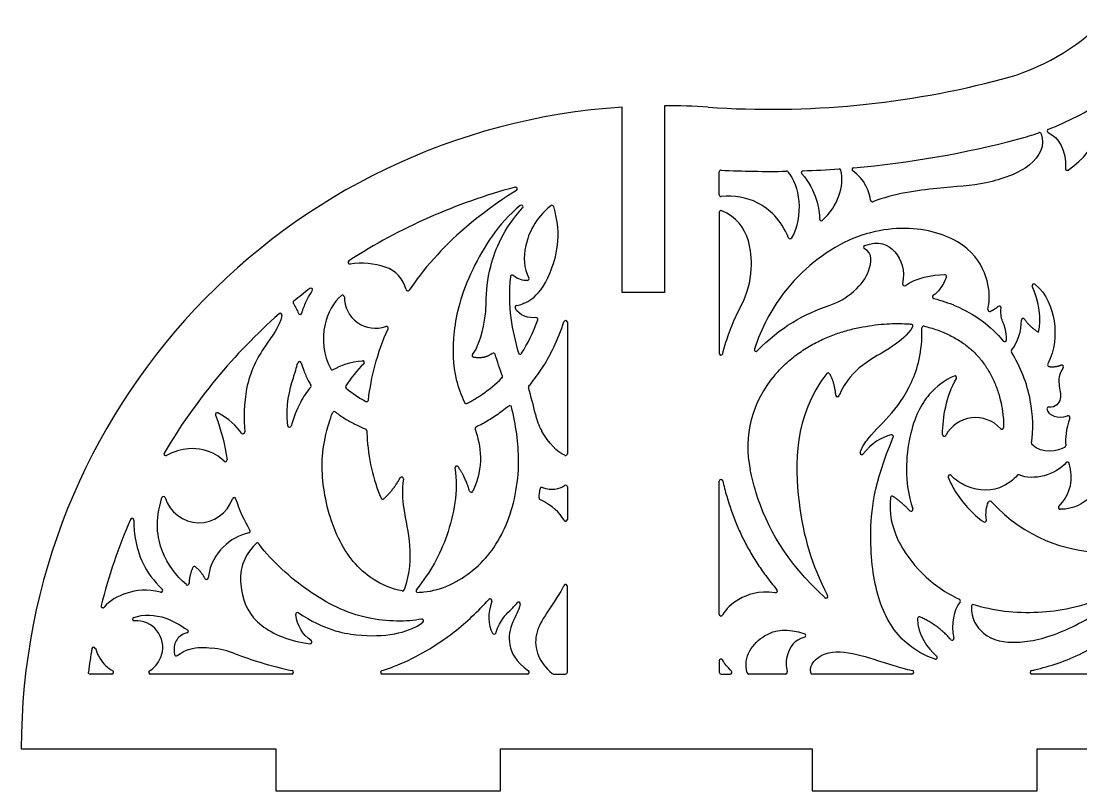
# Model space of a CAD drawing. Header units: millimetres. Extents: x -254 to 403, y -359 to 324.
# Drawn here: x -239.7 to -88.8, y -359 to -249.4 of the extents above; entities that cross this region are included whole.
import ezdxf

# ---------------------------------------------------------------- set-up
doc = ezdxf.new("R2010")
doc.units = ezdxf.units.MM
doc.header["$MEASUREMENT"] = 0
doc.layers.add('Layer 03', color=5, linetype='Continuous')

msp = doc.modelspace()

# ---------------------------------------------------------------- linework, layer by layer
at = {"layer": 'Layer 03'}
for p, q in [((-154.07, -288), (-154.07, -261.6)), ((-148.07, -261.41), (-148.07, -288)), ((-140.25, -274.09), (-140.25, -270.83)), ((-140.25, -276.59), (-140.25, -296.69)), ((-148.07, -288), (-154.07, -288)), ((-161.88, -292.26), (-161.88, -310.99)), ((-140.25, -333.84), (-140.25, -314.89)), ((-161.88, -315.71), (-161.88, -320.34)), ((-161.88, -342.12), (-161.88, -329.85)), ((-140.25, -340.48), (-140.25, -342.12)), ((-226.75, -342.37), (-229.86, -342.37)), ((-201.12, -342.37), (-221.25, -342.37)), ((-167.54, -342.37), (-188.25, -342.37)), ((-163.87, -342.37), (-162.13, -342.37)), ((-140, -342.37), (-138.68, -342.37)), ((-130.81, -342.37), (-136.03, -342.37)), ((-112.81, -342.37), (-126.99, -342.37)), ((-80.63, -342.37), (-95.74, -342.37)), ((-239.66, -353), (-203.38, -353)), ((-203.38, -353), (-203.38, -359)), ((-171.38, -359), (-171.38, -353)), ((-171.38, -353), (-127, -353)), ((-127, -353), (-127, -359)), ((-95, -359), (-95, -353)), ((-95, -353), (-57.5, -353)), ((-203.38, -359), (-171.38, -359)), ((-127, -359), (-95, -359))]:
    msp.add_line(p, q, dxfattribs=at)
for centre, radius, start, end in [((-108.11, -226.54), 32.13, 284.9018, 314.7236), ((-133.01, -132.99), 128.93, 266.0853, 284.9018), ((-108.11, -226.54), 40.96, 291.0703, 303.5017), ((-148.06, -353), 91.59, 93.7566, 180), ((-148.06, -353), 91.59, 86.0853, 90.0007), ((-108.11, -226.54), 40.96, 284.9018, 289.0853), ((-94.64, -265.48), 0.249, 19.2967, 109.0853), ((-93.3, -264.99), 0.249, 111.0703, 244.3506), ((-133.01, -132.99), 137.77, 274.9532, 284.9018), ((-140, -270.83), 0.249, 87.0966, 180), ((-133.01, -132.99), 137.77, 267.0966, 270.9777), ((-130.65, -270.98), 0.249, 42.2178, 90.9777), ((-128.32, -270.92), 0.249, 91.9448, 221.8442), ((-133.01, -132.99), 137.77, 271.9448, 274.086), ((-123.17, -270.65), 0.249, 13.1505, 94.086), ((-121.09, -270.49), 0.249, 94.9532, 237.8146), ((-90.7, -270.36), 0.249, 176.0806, 304.5038), ((-148.06, -353), 82.76, 104.8965, 122.8921), ((-169.28, -273.26), 0.249, 302.2527, 104.8965), ((-140, -274.09), 0.249, 180, 273.5837), ((-168.43, -275.8), 0.249, 318.0659, 129.505), ((-164.07, -275.84), 0.249, 17.0931, 129.5198), ((-118.45, -274.86), 0.249, 184.6103, 291.702), ((-140, -276.59), 0.249, 67.4988, 180), ((-125.73, -277.54), 0.249, 179.3329, 312.2171), ((-130.15, -280.12), 0.249, 202.3051, 329.4407), ((-119.45, -281.56), 0.249, 111.1182, 241.7717), ((-192.87, -283.72), 0.249, 122.8921, 280.4727), ((-189.18, -288.65), 4.46, 13.5954, 72.1395), ((-148.08, -284.06), 12.4, 332.0985, 357.2232), ((-169.75, -285.77), 0.249, 47.1465, 173.515), ((-167.58, -286.06), 0.249, 275.3411, 27.0543), ((-108.14, -285.72), 0.249, 338.7733, 88.9535), ((-148.06, -353), 82.76, 127.603, 129.633), ((-198.41, -287.63), 0.249, 326.4511, 127.603), ((-184.6, -287.55), 0.249, 193.5954, 326.6234), ((-127.83, -280.23), 10.16, 288.4893, 311.2723), ((-113.89, -286.83), 0.249, 169.6742, 304.8663), ((-95.45, -287.01), 0.249, 49.6356, 204.8221), ((-200.7, -289.45), 0.249, 129.633, 213.343), ((-193.9, -288.64), 0.249, 359.8058, 130.5688), ((-189.18, -288.65), 4.46, 179.8058, 289.0676), ((-188.42, -289.52), 14.96, 350.6019, 0), ((-109.64, -288.63), 0.249, 121.3626, 256.1749), ((-148.06, -353), 82.76, 131.5182, 149.4106), ((-202.76, -291.22), 0.249, 346.0102, 131.5182), ((-199.94, -290.9), 0.249, 201.6302, 343.1271), ((-169.08, -290.11), 0.249, 99.7045, 204.6615), ((-101.74, -290.49), 0.249, 169.3536, 294.5428), ((-100.36, -290.19), 0.249, 353.9708, 131.2852), ((-166.33, -291.84), 0.249, 339.9448, 96.8604), ((-162.13, -292.26), 0.249, 0, 161.7205), ((-112.92, -292.77), 0.249, 329.5642, 84.2239), ((-96.97, -291.95), 0.249, 32.5634, 178.845), ((-187.64, -293.11), 0.249, 335.6618, 109.0676), ((-111.14, -293.06), 0.249, 77.7231, 181.4422), ((-99.61, -294.77), 0.249, 219.2602, 357.6754), ((-175.19, -297), 0.249, 140.9931, 259.117), ((-172.41, -296.88), 0.249, 17.5058, 127.7949), ((-168.61, -296.55), 0.249, 195.4835, 327.7228), ((-140, -296.69), 0.249, 180, 345.7916), ((-135.01, -296.17), 0.249, 162.1746, 316.7594), ((-98.44, -296.39), 0.249, 138.6878, 212.622), ((-200.03, -298.1), 0.249, 15.5554, 165.0079), ((-191.03, -297.98), 0.249, 313.8375, 95.3532), ((-93.24, -298.31), 0.249, 154.7118, 257.6839), ((-91.48, -298.59), 0.249, 326.2249, 108.8749), ((-195.36, -298.77), 0.249, 208.0842, 298.6077), ((-171.37, -300.02), 0.249, 314.9458, 18.4208), ((-120.55, -310.04), 15.63, 139.0595, 191.9852), ((-124.75, -299.71), 0.249, 31.6264, 142.2879), ((-106.7, -300.14), 0.249, 330.2673, 112.9392), ((-198.62, -301.34), 0.249, 318.4481, 31.3802), ((-193.21, -301.45), 0.249, 147.6234, 228.4176), ((-167.17, -301.51), 0.249, 139.6577, 196.0006), ((-123.4, -302.61), 0.249, 185.1135, 337.0066), ((-190.46, -303.31), 0.249, 242.8979, 353.1846), ((-176.29, -303.58), 0.249, 203.2494, 296.6502), ((-170.08, -304.38), 0.249, 13.8113, 129.6106), ((-93.34, -304.57), 0.249, 82.2359, 187.8335), ((-211.75, -305.4), 0.249, 64.0373, 201.9826), ((-195.08, -305.23), 0.249, 52.3961, 159.1728), ((-157.97, -303.5), 8.66, 192.3608, 209.0867), ((-103.74, -310.68), 4.84, 42.7526, 151.4348), ((-90.57, -305.83), 0.249, 340.8508, 108.6587), ((-201.46, -306.97), 0.249, 186.3822, 344.2462), ((-190.69, -307.71), 0.249, 1.1423, 68.0778), ((-174.77, -307.41), 0.249, 115.623, 198.3654), ((-100.01, -307.23), 0.249, 222.7526, 358.7957), ((-208.08, -307.89), 0.249, 214.9843, 4.5465), ((-115.7, -308.53), 0.249, 337.2911, 105.0512), ((-108.21, -308.25), 0.249, 178.5729, 331.4348), ((-119.95, -310.86), 0.249, 161.1115, 323.3526), ((-95.55, -309.5), 0.249, 170.7044, 226.8777), ((-91.15, -309.82), 0.249, 303.5781, 5.1063), ((-219.09, -311.01), 0.249, 149.4106, 299.206), ((-210.58, -311.87), 0.249, 224.4492, 9.7964), ((-162.13, -310.99), 0.249, 245.2128, 0), ((-90.66, -312.41), 0.249, 12.2481, 139.0871), ((-177.65, -313), 0.249, 37.4334, 188.4577), ((-185.48, -314.55), 0.249, 352.1109, 150.6847), ((-140, -314.89), 0.249, 12.9571, 180), ((-107.41, -314.24), 0.249, 42.9076, 200.8373), ((-97.63, -314.24), 0.249, 66.4659, 138.438), ((-175.56, -316.22), 0.249, 197.6399, 334.7179), ((-165.52, -316.02), 0.249, 69.7576, 174.6065), ((-162.13, -315.71), 0.249, 0, 123.8639), ((-219.38, -317.31), 0.249, 16.7833, 163.2512), ((-214.34, -315.79), 5.02, 196.7833, 341.3074), ((-209.35, -317.48), 0.249, 17.8652, 161.3074), ((-188.18, -317.2), 0.249, 203.0168, 310.7844), ((-165.67, -317.29), 0.249, 172.0858, 244.2228), ((-115.62, -317.27), 0.249, 56.6005, 173.4365), ((-101.7, -317.97), 0.249, 42.5475, 156.1118), ((-112.93, -318.93), 0.249, 224.1691, 17.8876), ((-91.69, -318.65), 0.249, 135.6273, 269.9429), ((-148.06, -353), 82.76, 156.7601, 165.7375), ((-223.88, -320.44), 0.249, 359.2635, 156.7601), ((-162.13, -320.34), 0.249, 209.5073, 360), ((-102.45, -320.48), 0.249, 235.889, 8.884), ((-207.3, -322.03), 0.249, 282.3887, 30.7239), ((-206.04, -323.93), 0.249, 36.6235, 134.5189), ((-214.99, -327.28), 0.249, 50.2114, 156.8313), ((-213.27, -328.64), 0.249, 207.027, 353.8179), ((-219.74, -330.46), 0.249, 255.002, 46.8348), ((-215.98, -329.44), 0.249, 229.3877, 1.9239), ((-185.34, -330.28), 0.249, 259.0381, 341.9171), ((-183.18, -330.48), 0.249, 141.234, 270.7179), ((-162.13, -329.85), 0.249, 360, 153.0386), ((-132.22, -330.54), 0.249, 262.8135, 40.2134), ((-172.88, -331.91), 0.249, 340.427, 137.9422), ((-125.04, -331.29), 0.249, 227.3656, 27.1738), ((-106.16, -331.93), 0.249, 323.1791, 65.6642), ((-228.03, -332.67), 0.249, 165.7375, 319.1978), ((-168.82, -332.37), 0.249, 345.3086, 142.8862), ((-104.09, -332.73), 0.249, 72.2134, 176.6717), ((-223.54, -334.53), 0.249, 108.4631, 273.7803), ((-223.28, -338.55), 3.78, 343.3185, 93.7803), ((-200.31, -333.85), 0.249, 56.5202, 187.2345), ((-182.61, -334.79), 0.249, 308.0963, 101.7591), ((-140, -333.84), 0.249, 180, 329.6463), ((-111.77, -334.46), 0.249, 67.0155, 180.1511), ((-216.1, -336.28), 0.249, 282.527, 57.8616), ((-198.51, -337.8), 0.249, 263.2746, 54.9231), ((-172.31, -336.44), 0.249, 209.0104, 339.4441), ((-128.15, -336.87), 0.249, 285.0149, 71.6276), ((-107.08, -337.31), 0.249, 221.0245, 12.7179), ((-148.06, -353), 82.76, 170.0717, 172.4213), ((-229.34, -338.78), 0.249, 17.4614, 170.0717), ((-213.83, -351.5), 12.89, 68.8745, 84.0191), ((-217.59, -339.52), 0.249, 189.9802, 305.3881), ((-140, -340.48), 0.249, 29.6008, 180), ((-109.45, -340), 0.249, 253.9746, 49.3097), ((-229.86, -342.12), 0.249, 172.4213, 270), ((-226.75, -342.12), 0.249, 270, 61.7622), ((-221.25, -342.12), 0.249, 121.027, 270), ((-201.12, -342.12), 0.249, 270, 78.0083), ((-188.25, -342.12), 0.249, 106.5867, 270), ((-167.54, -342.12), 0.249, 270, 54.5781), ((-163.87, -342.12), 0.249, 228.0313, 270), ((-162.13, -342.12), 0.249, 270, 0), ((-140, -342.12), 0.249, 180, 270), ((-138.68, -342.12), 0.249, 270, 47.2482), ((-136.03, -342.12), 0.249, 196.5121, 270), ((-130.81, -342.12), 0.249, 270, 16.581), ((-126.99, -342.12), 0.249, 193.9619, 270), ((-112.81, -342.12), 0.249, 270, 75.3843), ((-95.74, -342.12), 0.249, 103.2924, 270)]:
    msp.add_arc(centre, radius, start, end, dxfattribs=at)
for points, degree in [([(-90.56, -270.57), (-86.19, -267.57), (-84.58, -262.71), (-85.13, -260.83)], 3), ([(-93.41, -265.22), (-91.96, -265.91), (-90.77, -267.81), (-90.95, -270.34)], 3), ([(-130.47, -270.82), (-128.85, -272.6), (-128.15, -277.22), (-129.94, -280.25)], 3), ([(-128.51, -271.09), (-126.37, -273.48), (-125.96, -276.25), (-125.98, -277.54)], 3), ([(-125.56, -277.73), (-123.36, -275.73), (-122.4, -272.87), (-122.93, -270.6)], 3), ([(-118.7, -274.88), (-118.78, -273.89), (-119.56, -271.75), (-121.22, -270.7)], 3), ([(-187.82, -284.4), (-189.33, -283.92), (-191.14, -283.65), (-192.83, -283.96)], 3), ([(-169.99, -285.75), (-170.48, -290.05), (-169.72, -293.48), (-168.85, -296.61)], 3), ([(-167.55, -286.31), (-168.12, -286.36), (-168.95, -286.17), (-169.58, -285.59)], 3), ([(-113.75, -287.03), (-112.2, -285.95), (-109.97, -285.44), (-108.14, -285.47)], 3), ([(-107.91, -285.81), (-108.43, -287.16), (-109.06, -287.99), (-109.77, -288.42)], 3), ([(-94.79, -293.66), (-94.3, -291.96), (-94.7, -289.21), (-95.67, -287.12)], 3), ([(-200.9, -289.59), (-200.59, -290.07), (-200.35, -290.53), (-200.17, -290.99)], 3), ([(-166.36, -291.59), (-167.32, -291.71), (-168.78, -291.36), (-169.31, -290.22)], 3), ([(-134.83, -296.34), (-131.68, -292.99), (-128.07, -291.02), (-124.61, -289.87)], 3), ([(-100.52, -290), (-101.01, -290.43), (-101.64, -290.72)], 2), ([(-175.38, -296.84), (-174.72, -296.02), (-174.07, -294.38), (-173.67, -291.96)], 3), ([(-168.4, -296.68), (-167.55, -295.33), (-166.77, -293.76), (-166.1, -291.93)], 3), ([(-98.63, -296.22), (-97.65, -295.11), (-97.25, -293.44), (-97.22, -291.94)], 3), ([(-96.76, -291.81), (-96.05, -292.92), (-94.79, -293.66)], 2), ([(-172.57, -296.68), (-173.68, -297.54), (-175.24, -297.24)], 2), ([(-171.14, -299.94), (-171.49, -298.88), (-171.85, -297.83), (-172.18, -296.8)], 3), ([(-195.24, -298.99), (-194.14, -298.39), (-192.78, -297.89), (-191.05, -297.73)], 3), ([(-190.86, -298.16), (-191.87, -299.13), (-192.71, -300.2), (-193.42, -301.32)], 3), ([(-93.29, -298.55), (-92.58, -298.71), (-91.56, -298.36)], 2), ([(-123.65, -302.63), (-123.82, -300.75), (-124.54, -299.58)], 2), ([(-108.46, -308.24), (-108.4, -305.78), (-107.96, -302.85), (-106.48, -300.26)], 3), ([(-193.37, -301.64), (-192.55, -302.36), (-191.61, -303), (-190.57, -303.53)], 3), ([(-166.43, -305.35), (-166.71, -304.1), (-167.05, -302.85), (-167.41, -301.58)], 3), ([(-93.58, -304.61), (-93.45, -305.57), (-92.01, -306.05), (-90.65, -305.59)], 3), ([(-211.98, -305.5), (-211.09, -307.7), (-210.68, -309.82), (-210.33, -311.83)], 3), ([(-208.29, -308.03), (-208.98, -307.04), (-210.08, -305.94), (-211.64, -305.18)], 3), ([(-90.34, -305.91), (-90.91, -307.54), (-90.99, -308.77), (-90.9, -309.8)], 3), ([(-175.01, -307.49), (-174.23, -309.84), (-173.69, -312.82), (-175.34, -316.32)], 3), ([(-162.24, -311.21), (-163.36, -310.69), (-164.51, -309.57), (-165.54, -307.71)], 3), ([(-115.76, -308.29), (-117.15, -308.66), (-118.59, -309.45), (-119.75, -311.01)], 3), ([(-91.01, -310.03), (-91.99, -310.68), (-94.24, -311.07), (-95.72, -309.68)], 3), ([(-90.84, -312.25), (-92.36, -314), (-95.52, -314.89), (-97.53, -314.01)], 3), ([(-175.8, -316.29), (-176.51, -314.07), (-177.45, -312.84)], 2), ([(-188.02, -317.39), (-186.73, -316.28), (-185.69, -314.43)], 2), ([(-165.91, -317.26), (-165.86, -316.85), (-165.81, -316.43), (-165.77, -316)], 3), ([(-165.43, -315.79), (-164.13, -316.26), (-163.03, -316.02), (-162.27, -315.5)], 3), ([(-209.12, -317.4), (-208.6, -318.99), (-207.93, -320.49), (-207.09, -321.9)], 3), ([(-162.35, -320.47), (-162.97, -319.36), (-163.98, -318.39), (-165.78, -317.52)], 3), ([(-113.11, -319.1), (-114.37, -317.8), (-115.49, -317.07)], 2), ([(-102.21, -320.44), (-102.36, -319.45), (-102.21, -318.51), (-101.93, -317.86)], 3), ([(-215.22, -327.18), (-215.77, -328.45), (-215.73, -329.43)], 2), ([(-213.49, -328.76), (-213.98, -327.8), (-214.84, -327.09)], 2), ([(-172.65, -331.99), (-173.26, -333.71), (-173.21, -335.35), (-172.53, -336.56)], 3), ([(-105.96, -332.08), (-106.87, -333.3), (-107.3, -335.2), (-106.83, -337.26)], 3), ([(-198.37, -337.6), (-199.59, -336.74), (-200.35, -335.54), (-200.56, -333.88)], 3), ([(-112.02, -334.47), (-112.01, -336.79), (-110.59, -338.69), (-109.29, -339.81)], 3), ([(-107.27, -337.47), (-109.15, -335.3), (-111.67, -334.24)], 2), ([(-138.51, -341.94), (-139.07, -341.42), (-139.48, -340.89), (-139.78, -340.36)], 3)]:
    msp.add_open_spline(points, degree=degree, dxfattribs=at)
for points, knots in [([(-94.4, -265.4), (-93.83, -267.02), (-95.37, -270.3), (-102.39, -272.75), (-108.4, -272.99), (-115.46, -273.94), (-118.36, -275.09)], [694.598899, 694.598899, 694.598899, 694.598899, 701.72769, 709.195607, 716.663523, 723.839934, 723.839934, 723.839934, 723.839934]), ([(-169.14, -273.47), (-174.95, -277.13), (-180.55, -282.44), (-183.48, -286.3), (-184.4, -287.68)], [635.131585, 635.131585, 635.131585, 635.131585, 645.309961, 651.562284, 651.562284, 651.562284, 651.562284]), ([(-130.38, -280.22), (-131.44, -277.63), (-134.82, -274.6), (-138.05, -274.22), (-139.98, -274.34)], [400.151748, 400.151748, 400.151748, 400.151748, 406.647217, 413.213355, 413.213355, 413.213355, 413.213355]), ([(-168.59, -275.6), (-171.71, -278.17), (-176.55, -286.02), (-178.34, -293.78), (-178.19, -299.71), (-177, -302.56), (-176.52, -303.68)], [834.306861, 834.306861, 834.306861, 834.306861, 842.248573, 851.981065, 861.713558, 867.104091, 867.104091, 867.104091, 867.104091]), ([(-173.46, -289.52), (-173.46, -287.83), (-172.93, -283.6), (-170.99, -279.01), (-168.25, -275.96)], [820.391796, 820.391796, 820.391796, 820.391796, 825.751116, 833.558817, 833.558817, 833.558817, 833.558817]), ([(-169.12, -289.87), (-168.49, -289.76), (-166.79, -289.1), (-164.43, -286.4), (-162.56, -279.9), (-163.83, -275.77)], [622.866699, 622.866699, 622.866699, 622.866699, 627.997688, 633.977098, 639.794345, 639.794345, 639.794345, 639.794345]), ([(-164.23, -275.65), (-166.51, -277.54), (-168.28, -281.54), (-168.09, -284.52), (-167.35, -285.95)], [591.0513, 591.0513, 591.0513, 591.0513, 597.167844, 603.138288, 603.138288, 603.138288, 603.138288]), ([(-135.69, -284.67), (-135.62, -283.18), (-136, -279.62), (-137.78, -277.24), (-139.9, -276.36)], [485.302143, 485.302143, 485.302143, 485.302143, 489.3758, 496.161326, 496.161326, 496.161326, 496.161326]), ([(-101.98, -290.44), (-101.69, -288.9), (-101.8, -286.43), (-104.08, -281.46), (-111.63, -278.24), (-121.91, -279.51), (-130.77, -286.58), (-134.28, -293.08), (-135.25, -296.09)], [1587.861881, 1587.861881, 1587.861881, 1587.861881, 1598.436988, 1610.017609, 1621.598229, 1633.17885, 1644.75947, 1652.70864, 1652.70864, 1652.70864, 1652.70864]), ([(-119.54, -281.33), (-117.61, -280.58), (-114.79, -281.66), (-113.79, -284.87), (-114.14, -286.78)], [1672.740134, 1672.740134, 1672.740134, 1672.740134, 1678.234042, 1683.61337, 1683.61337, 1683.61337, 1683.61337]), ([(-121.13, -287.87), (-119.98, -286.85), (-118.6, -284.72), (-118.37, -282.42), (-119.57, -281.78)], [1663.286228, 1663.286228, 1663.286228, 1663.286228, 1667.109427, 1672.170051, 1672.170051, 1672.170051, 1672.170051]), ([(-199.7, -290.97), (-199.65, -290.82), (-199.52, -290.39), (-199.25, -289.7), (-198.82, -288.78), (-198.45, -288.14), (-198.21, -287.77)], [112.78256, 112.78256, 112.78256, 112.78256, 113.274681, 114.134275, 114.998449, 116.346807, 116.346807, 116.346807, 116.346807]), ([(-95.29, -286.82), (-93.58, -288.27), (-92.05, -292.37), (-92.48, -296.11), (-93.46, -298.2)], [925.981812, 925.981812, 925.981812, 925.981812, 932.101485, 938.922032, 938.922032, 938.922032, 938.922032]), ([(-194.06, -288.45), (-195.18, -289.41), (-197.14, -293.07), (-196.6, -296.97), (-195.58, -298.88)], [604.447994, 604.447994, 604.447994, 604.447994, 610.853245, 619.634844, 619.634844, 619.634844, 619.634844]), ([(-109.69, -288.87), (-108.6, -289.14), (-104.59, -290.54), (-101.55, -292.79), (-99.81, -294.93)], [1566.555684, 1566.555684, 1566.555684, 1566.555684, 1569.738815, 1579.2682, 1579.2682, 1579.2682, 1579.2682]), ([(-139.76, -296.75), (-139.53, -295.87), (-138.97, -293.98), (-138.04, -291.69), (-137.35, -290.31), (-137.12, -289.87)], [472.420664, 472.420664, 472.420664, 472.420664, 475.171276, 478.349719, 479.842498, 479.842498, 479.842498, 479.842498]), ([(-99.36, -294.78), (-99.31, -293.52), (-99.88, -292.24), (-100.22, -291.25), (-100.11, -290.22)], [1579.87215, 1579.87215, 1579.87215, 1579.87215, 1582.553933, 1585.34528, 1585.34528, 1585.34528, 1585.34528]), ([(-202.52, -291.28), (-202.93, -292.96), (-205.4, -296.09), (-207.88, -300.75), (-207.97, -306.09), (-207.83, -307.87)], [21.595917, 21.595917, 21.595917, 21.595917, 26.873899, 34.104266, 39.943566, 39.943566, 39.943566, 39.943566]), ([(-167.36, -301.35), (-167.22, -301.18), (-166.48, -300.29), (-165.21, -298.49), (-163.64, -295.6), (-162.78, -293.42), (-162.37, -292.18)], [465.101093, 465.101093, 465.101093, 465.101093, 465.751007, 468.602, 471.708672, 475.645351, 475.645351, 475.645351, 475.645351]), ([(-132.36, -299.8), (-131.94, -299.31), (-130.95, -298.27), (-129.29, -296.87), (-127.44, -295.64), (-125.54, -294.65), (-123.62, -293.89), (-121.71, -293.31), (-119.85, -292.9), (-118.08, -292.63), (-116.43, -292.47), (-114.92, -292.42), (-113.77, -292.45), (-113.11, -292.51), (-112.9, -292.53)], [1255.551943, 1255.551943, 1255.551943, 1255.551943, 1257.504077, 1259.847299, 1262.074429, 1264.215255, 1266.285754, 1268.285888, 1270.205419, 1272.02473, 1273.694168, 1275.194332, 1276.547088, 1277.184587, 1277.184587, 1277.184587, 1277.184587]), ([(-190.21, -303.34), (-190.01, -301.64), (-189.27, -297.85), (-188.15, -294.82), (-187.42, -293.21)], [582.021513, 582.021513, 582.021513, 582.021513, 587.549155, 594.749109, 594.749109, 594.749109, 594.749109]), ([(-112.71, -292.9), (-113.37, -294.03), (-115.96, -296.14), (-119.7, -297.94), (-122.25, -300.52), (-123.18, -302.71)], [1277.684884, 1277.684884, 1277.684884, 1277.684884, 1282.085104, 1287.935062, 1292.975398, 1292.975398, 1292.975398, 1292.975398]), ([(-120.19, -310.78), (-119.98, -310.18), (-119.11, -308.72), (-116.1, -305.8), (-112.85, -301.63), (-111.3, -296.52), (-111.39, -293.06)], [-3241.086354, -3241.086354, -3241.086354, -3241.086354, -3237.550191, -3231.626432, -3225.702673, -3220.502929, -3220.502929, -3220.502929, -3220.502929]), ([(-111.09, -292.81), (-110.78, -292.88), (-110.15, -293.04), (-109.21, -293.34), (-108, -293.81), (-106.61, -294.5), (-105.12, -295.48), (-103.84, -296.6), (-102.74, -297.86), (-101.8, -299.27), (-101.03, -300.81), (-100.43, -302.45), (-100.01, -304.12), (-99.81, -305.51), (-99.76, -306.55), (-99.76, -307.02), (-99.76, -307.23)], [-3220.05037, -3220.05037, -3220.05037, -3220.05037, -3219.104352, -3218.088225, -3217.09309, -3215.190419, -3213.420542, -3211.735079, -3210.078709, -3208.386312, -3206.646469, -3204.888913, -3203.15128, -3201.467933, -3200.661473, -3200.031056, -3200.031056, -3200.031056, -3200.031056]), ([(-95.8, -309.46), (-95.5, -307.62), (-95.59, -303.13), (-97.32, -298.61), (-98.65, -296.52)], [893.658318, 893.658318, 893.658318, 893.658318, 901.324022, 909.826125, 909.826125, 909.826125, 909.826125]), ([(-201.71, -307), (-202.04, -303.99), (-201.13, -300.96), (-200.45, -298.71), (-200.27, -298.03)], [268.202339, 268.202339, 268.202339, 268.202339, 274.388711, 277.21825, 277.21825, 277.21825, 277.21825]), ([(-199.79, -298.03), (-199.68, -298.4), (-199.39, -299.3), (-198.9, -300.35), (-198.52, -301.02), (-198.4, -301.21)], [256.141069, 256.141069, 256.141069, 256.141069, 257.312557, 258.970777, 259.636462, 259.636462, 259.636462, 259.636462]), ([(-91.27, -298.73), (-91.89, -299.65), (-91.99, -301.42), (-91.28, -303.03), (-92.35, -304.46), (-93.3, -304.33)], [871.330494, 871.330494, 871.330494, 871.330494, 873.676002, 876.630133, 879.334912, 879.334912, 879.334912, 879.334912]), ([(-176.18, -303.81), (-175.45, -303.44), (-173.82, -302.48), (-172.12, -301.11), (-171.2, -300.19)], [867.511629, 867.511629, 867.511629, 867.511629, 869.922394, 872.860897, 872.860897, 872.860897, 872.860897]), ([(-124.95, -299.56), (-129.66, -305.64), (-129.43, -318.91), (-127.17, -326.6), (-124.82, -331.18)], [1192.98749, 1192.98749, 1192.98749, 1192.98749, 1210.706326, 1227.235702, 1227.235702, 1227.235702, 1227.235702]), ([(-106.79, -299.91), (-108.14, -300.48), (-110.7, -302.42), (-113.34, -307.3), (-113.97, -314.89), (-112.69, -318.85)], [-3182.185622, -3182.185622, -3182.185622, -3182.185622, -3175.297884, -3167.263943, -3159.929674, -3159.929674, -3159.929674, -3159.929674]), ([(-198.43, -301.51), (-199.01, -302.17), (-200, -303.7), (-200.89, -305.87), (-201.22, -307.04)], [259.954688, 259.954688, 259.954688, 259.954688, 263.343286, 267.513527, 267.513527, 267.513527, 267.513527]), ([(-183.18, -330.73), (-182.89, -330.72), (-180.06, -330.57), (-174.82, -327.99), (-170.17, -321.66), (-168.31, -312.82), (-169.22, -306.85), (-169.84, -304.32)], [826.227105, 826.227105, 826.227105, 826.227105, 827.299623, 836.719137, 846.13865, 855.558164, 862.982004, 862.982004, 862.982004, 862.982004]), ([(-170.24, -304.19), (-170.32, -304.25), (-170.69, -304.56), (-171.35, -305.06), (-172.5, -305.87), (-173.67, -306.58), (-174.58, -307.04), (-174.88, -307.19)], [863.487274, 863.487274, 863.487274, 863.487274, 863.797245, 864.919343, 865.988958, 868.034246, 869.044811, 869.044811, 869.044811, 869.044811]), ([(-185.39, -330.53), (-186.87, -330.24), (-190.7, -328.67), (-194.92, -323.45), (-197.17, -314.66), (-196.71, -309.15), (-195.5, -305.63), (-195.31, -305.14)], [973.360396, 973.360396, 973.360396, 973.360396, 978.968654, 988.388168, 997.807682, 1007.227196, 1008.738694, 1008.738694, 1008.738694, 1008.738694]), ([(-194.93, -305.03), (-194.91, -305.04), (-194.46, -305.39), (-193.55, -306.01), (-192.35, -306.68), (-191.36, -307.16), (-190.84, -307.38), (-190.6, -307.48)], [934.482744, 934.482744, 934.482744, 934.482744, 934.563711, 936.184101, 937.807582, 938.695823, 939.494001, 939.494001, 939.494001, 939.494001]), ([(-190.44, -307.7), (-190.43, -307.93), (-190.32, -311.41), (-189.52, -314.7), (-188.41, -317.3)], [939.786062, 939.786062, 939.786062, 939.786062, 940.525276, 951.074796, 951.074796, 951.074796, 951.074796]), ([(-109.52, -340.24), (-110.83, -339.86), (-114.71, -337.7), (-117.91, -331.94), (-119.06, -323.13), (-118.28, -315.35), (-115.47, -308.63)], [-3283.495412, -3283.495412, -3283.495412, -3283.495412, -3276.08662, -3266.526643, -3256.966666, -3247.613998, -3247.613998, -3247.613998, -3247.613998]), ([(-210.76, -312.05), (-211.11, -311.69), (-212.6, -310.6), (-215.34, -309.93), (-217.96, -310.66), (-218.97, -311.23)], [51.991784, 51.991784, 51.991784, 51.991784, 54.338575, 60.751402, 65.420586, 65.420586, 65.420586, 65.420586]), ([(-177.89, -313.03), (-177.4, -316.31), (-178.6, -322.77), (-181.35, -327.8), (-183.38, -330.32)], [882.828769, 882.828769, 882.828769, 882.828769, 892.794111, 902.005943, 902.005943, 902.005943, 902.005943]), ([(-125.21, -331.47), (-130.76, -326.37), (-134.03, -320.51), (-135.62, -314.33), (-135.84, -313.29)], [1227.932997, 1227.932997, 1227.932997, 1227.932997, 1238.852179, 1241.054227, 1241.054227, 1241.054227, 1241.054227]), ([(-91.87, -318.48), (-91.16, -317.75), (-89.84, -315.58), (-90.17, -313.48), (-90.41, -312.36)], [1550.932053, 1550.932053, 1550.932053, 1550.932053, 1555.062889, 1559.006227, 1559.006227, 1559.006227, 1559.006227]), ([(-185.23, -314.58), (-185.45, -316.18), (-185.25, -319.31), (-184.13, -323.56), (-184.3, -327.92), (-185.1, -330.36)], [956.281596, 956.281596, 956.281596, 956.281596, 960.972112, 967.353483, 972.998769, 972.998769, 972.998769, 972.998769]), ([(-139.76, -314.83), (-139.59, -315.57), (-139.04, -317.67), (-138.11, -320.35), (-136.98, -322.88), (-136.01, -324.72), (-134.9, -326.55), (-133.58, -328.46), (-132.59, -329.71), (-132.03, -330.37)], [502.707395, 502.707395, 502.707395, 502.707395, 505.00122, 509.220518, 511.248238, 513.331411, 515.479483, 517.703043, 520.308571, 520.308571, 520.308571, 520.308571]), ([(-107.64, -314.33), (-107.41, -314.93), (-106.27, -317.27), (-104.15, -319.63), (-102.59, -320.69)], [1587.088361, 1587.088361, 1587.088361, 1587.088361, 1589.506918, 1596.989093, 1596.989093, 1596.989093, 1596.989093]), ([(-97.82, -314.07), (-98.39, -314.71), (-100.49, -316.31), (-103.89, -316.44), (-106.61, -314.74), (-107.22, -314.07)], [1567.783781, 1567.783781, 1567.783781, 1567.783781, 1572.388494, 1582.533224, 1586.399262, 1586.399262, 1586.399262, 1586.399262]), ([(-86.44, -316.1), (-86.75, -316.5), (-87.94, -317.75), (-89.73, -318.9), (-91.69, -318.9)], [1544.117496, 1544.117496, 1544.117496, 1544.117496, 1545.942266, 1550.345991, 1550.345991, 1550.345991, 1550.345991]), ([(-216.14, -329.63), (-217.63, -328.35), (-220.08, -324.98), (-220.62, -320.55), (-219.62, -317.24)], [605.359036, 605.359036, 605.359036, 605.359036, 612.184457, 619.715576, 619.715576, 619.715576, 619.715576]), ([(-115.87, -317.24), (-116.37, -321.58), (-112.38, -327.88), (-107.92, -330.86), (-106.05, -331.71)], [-3155.484245, -3155.484245, -3155.484245, -3155.484245, -3144.266348, -3136.708093, -3136.708093, -3136.708093, -3136.708093]), ([(-101.52, -317.8), (-96.61, -323.14), (-84.85, -326.47), (-77.56, -323.43), (-73.51, -320.32), (-72.46, -319.36)], [1480.15274, 1480.15274, 1480.15274, 1480.15274, 1497.763518, 1515.65809, 1521.95843, 1521.95843, 1521.95843, 1521.95843]), ([(-223.63, -320.45), (-223.64, -321.26), (-223.42, -324.29), (-222.1, -327.9), (-219.57, -330.28)], [335.585095, 335.585095, 335.585095, 335.585095, 337.851376, 343.598002, 343.598002, 343.598002, 343.598002]), ([(-207.25, -322.27), (-208.68, -322.59), (-210.86, -323.78), (-212.8, -326.62), (-213.02, -328.67)], [589.140693, 589.140693, 589.140693, 589.140693, 594.327441, 599.052697, 599.052697, 599.052697, 599.052697]), ([(-206.21, -323.76), (-208.52, -326.03), (-208.73, -330.79), (-206.48, -335.52), (-201.43, -337.71), (-198.54, -338.05)], [911.964962, 911.964962, 911.964962, 911.964962, 919.441175, 927.135322, 933.978618, 933.978618, 933.978618, 933.978618]), ([(-182.66, -334.54), (-184.64, -334.96), (-191.1, -334.88), (-198.81, -330.93), (-203.91, -326.37), (-205.82, -323.81), (-205.84, -323.79)], [883.522027, 883.522027, 883.522027, 883.522027, 891.84814, 901.650232, 911.452325, 911.537812, 911.537812, 911.537812, 911.537812]), ([(-219.8, -330.7), (-221.76, -330.18), (-225.02, -330.71), (-227.06, -331.92), (-227.85, -332.84)], [344.260497, 344.260497, 344.260497, 344.260497, 347.478696, 351.059758, 351.059758, 351.059758, 351.059758]), ([(-162.35, -329.73), (-162.42, -329.87), (-163.12, -331.18), (-164.96, -333.78), (-166.63, -336.67), (-166.27, -339.86), (-164.99, -341.45), (-164.04, -342.3)], [342.416542, 342.416542, 342.416542, 342.416542, 342.925035, 347.177977, 351.43092, 355.683862, 359.833184, 359.833184, 359.833184, 359.833184]), ([(-83.11, -330.44), (-87.67, -332.58), (-94.02, -333.99), (-100.4, -333.56), (-103.69, -332.59), (-104.01, -332.49)], [482.979579, 482.979579, 482.979579, 482.979579, 493.484569, 505.035394, 506.319906, 506.319906, 506.319906, 506.319906]), ([(-188.32, -341.88), (-187.58, -341.66), (-184.12, -340.42), (-178.63, -337.26), (-174.53, -333.37), (-173.07, -331.74)], [800.04807, 800.04807, 800.04807, 800.04807, 802.369232, 810.987913, 817.004376, 817.004376, 817.004376, 817.004376]), ([(-132.25, -330.78), (-134.69, -330.47), (-137.79, -331.6), (-139.28, -333.11), (-139.78, -333.96)], [520.908091, 520.908091, 520.908091, 520.908091, 525.373746, 529.621651, 529.621651, 529.621651, 529.621651]), ([(-104.34, -332.71), (-104.44, -334.46), (-102.48, -337.41), (-98.05, -338.18), (-91.93, -336.97), (-85.57, -333.33), (-82.84, -330.85)], [506.775691, 506.775691, 506.775691, 506.775691, 512.598529, 520.414283, 528.230038, 535.082616, 535.082616, 535.082616, 535.082616]), ([(-172.08, -336.53), (-171.34, -334.56), (-170.27, -333.52), (-169.34, -332.65), (-169.02, -332.22)], [760.131764, 760.131764, 760.131764, 760.131764, 763.466944, 765.600037, 765.600037, 765.600037, 765.600037]), ([(-168.58, -332.43), (-168.83, -333.37), (-169.96, -335.28), (-170.46, -337.95), (-169.31, -340.56), (-167.4, -341.92)], [766.287599, 766.287599, 766.287599, 766.287599, 769.444087, 773.899682, 777.913601, 777.913601, 777.913601, 777.913601]), ([(-223.62, -334.29), (-222.29, -333.85), (-219.4, -333.89), (-217.08, -335.37), (-215.97, -336.07)], [861.086415, 861.086415, 861.086415, 861.086415, 869.223987, 874.813873, 874.813873, 874.813873, 874.813873]), ([(-200.17, -333.64), (-196.48, -336.08), (-191.39, -337.03), (-186.86, -336.91), (-183.62, -335.9), (-182.45, -334.98)], [864.013156, 864.013156, 864.013156, 864.013156, 870.542962, 877.32416, 882.851546, 882.851546, 882.851546, 882.851546]), ([(-95.79, -341.88), (-95.64, -341.84), (-93.31, -341.28), (-88.85, -339.93), (-84.26, -336.85), (-81.69, -333.9)], [420.600766, 420.600766, 420.600766, 420.600766, 421.057311, 427.716065, 433.656435, 433.656435, 433.656435, 433.656435]), ([(-136.26, -342.19), (-136.95, -339.87), (-134.08, -336.21), (-130.58, -335.79), (-128.07, -336.63)], [312.862928, 312.862928, 312.862928, 312.862928, 319.985746, 326.553177, 326.553177, 326.553177, 326.553177]), ([(-216.05, -336.52), (-216.9, -336.71), (-217.75, -337.59), (-217.98, -338.73), (-217.83, -339.56)], [875.404382, 875.404382, 875.404382, 875.404382, 877.56041, 879.866768, 879.866768, 879.866768, 879.866768]), ([(-128.08, -337.11), (-129.62, -337.52), (-130.78, -339.61), (-130.8, -341.28), (-130.57, -342.05)], [299.975811, 299.975811, 299.975811, 299.975811, 303.358862, 306.83792, 306.83792, 306.83792, 306.83792]), ([(-229.1, -338.7), (-228.98, -339.09), (-228.41, -340.41), (-227.53, -341.39), (-226.71, -341.86), (-226.64, -341.9)], [-176.320345, -176.320345, -176.320345, -176.320345, -174.852421, -171.012663, -170.613648, -170.613648, -170.613648, -170.613648]), ([(-217.44, -339.72), (-216.21, -338.84), (-214.43, -338.49), (-213.02, -338.62), (-212.49, -338.68)], [880.37033, 880.37033, 880.37033, 880.37033, 883.827004, 885.74148, 885.74148, 885.74148, 885.74148]), ([(-209.18, -339.47), (-208.04, -339.91), (-205.47, -340.8), (-202.58, -341.56), (-201.07, -341.88)], [820.766061, 820.766061, 820.766061, 820.766061, 824.062865, 827.633154, 827.633154, 827.633154, 827.633154]), ([(-127.23, -342.18), (-127.51, -341.03), (-125.34, -338.81), (-120.68, -339.4), (-116.91, -340.71), (-113.67, -341.64), (-112.75, -341.88)], [321.648582, 321.648582, 321.648582, 321.648582, 327.963141, 334.621896, 341.280651, 343.819691, 343.819691, 343.819691, 343.819691]), ([(-221.38, -341.91), (-220.71, -341.5), (-220.06, -340.79), (-219.7, -339.77), (-219.66, -339.63)], [849.226216, 849.226216, 849.226216, 849.226216, 852.541535, 853.048862, 853.048862, 853.048862, 853.048862])]:
    msp.add_open_spline(points, degree=3, knots=knots, dxfattribs=at)

doc.saveas('drawing.dxf')
